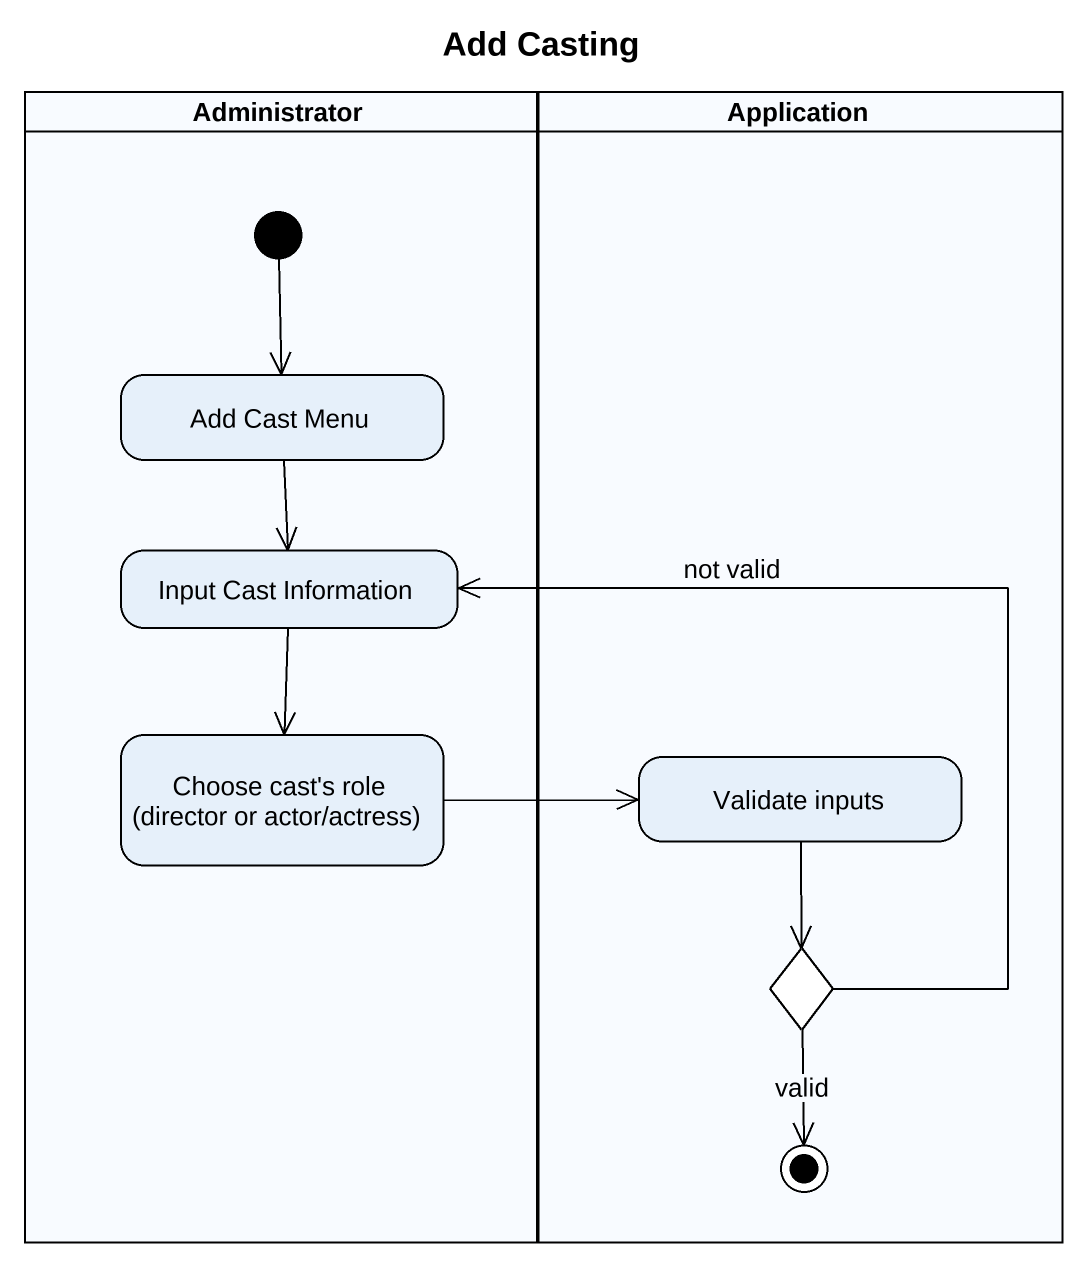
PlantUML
@startuml
title Add Casting
hide empty description
state Administrator <<partition>> {
  state "Add Cast Menu" as Add_Cast_Menu
  state "Input Cast Information" as Input_Cast_Information
  state "Choose cast's role (director or actor/actress)" as Choose_cast_s_role_director
  [*] --> Add_Cast_Menu
}
state Application <<partition>> {
  state "Validate inputs" as Validate_inputs
  state choice1 <<choice>>
  choice1 --> [*] : valid
}
Add_Cast_Menu --> Input_Cast_Information
Input_Cast_Information --> Choose_cast_s_role_director
Choose_cast_s_role_director -right-> Validate_inputs
Validate_inputs --> choice1
choice1 -up-> Input_Cast_Information : not valid
@enduml
